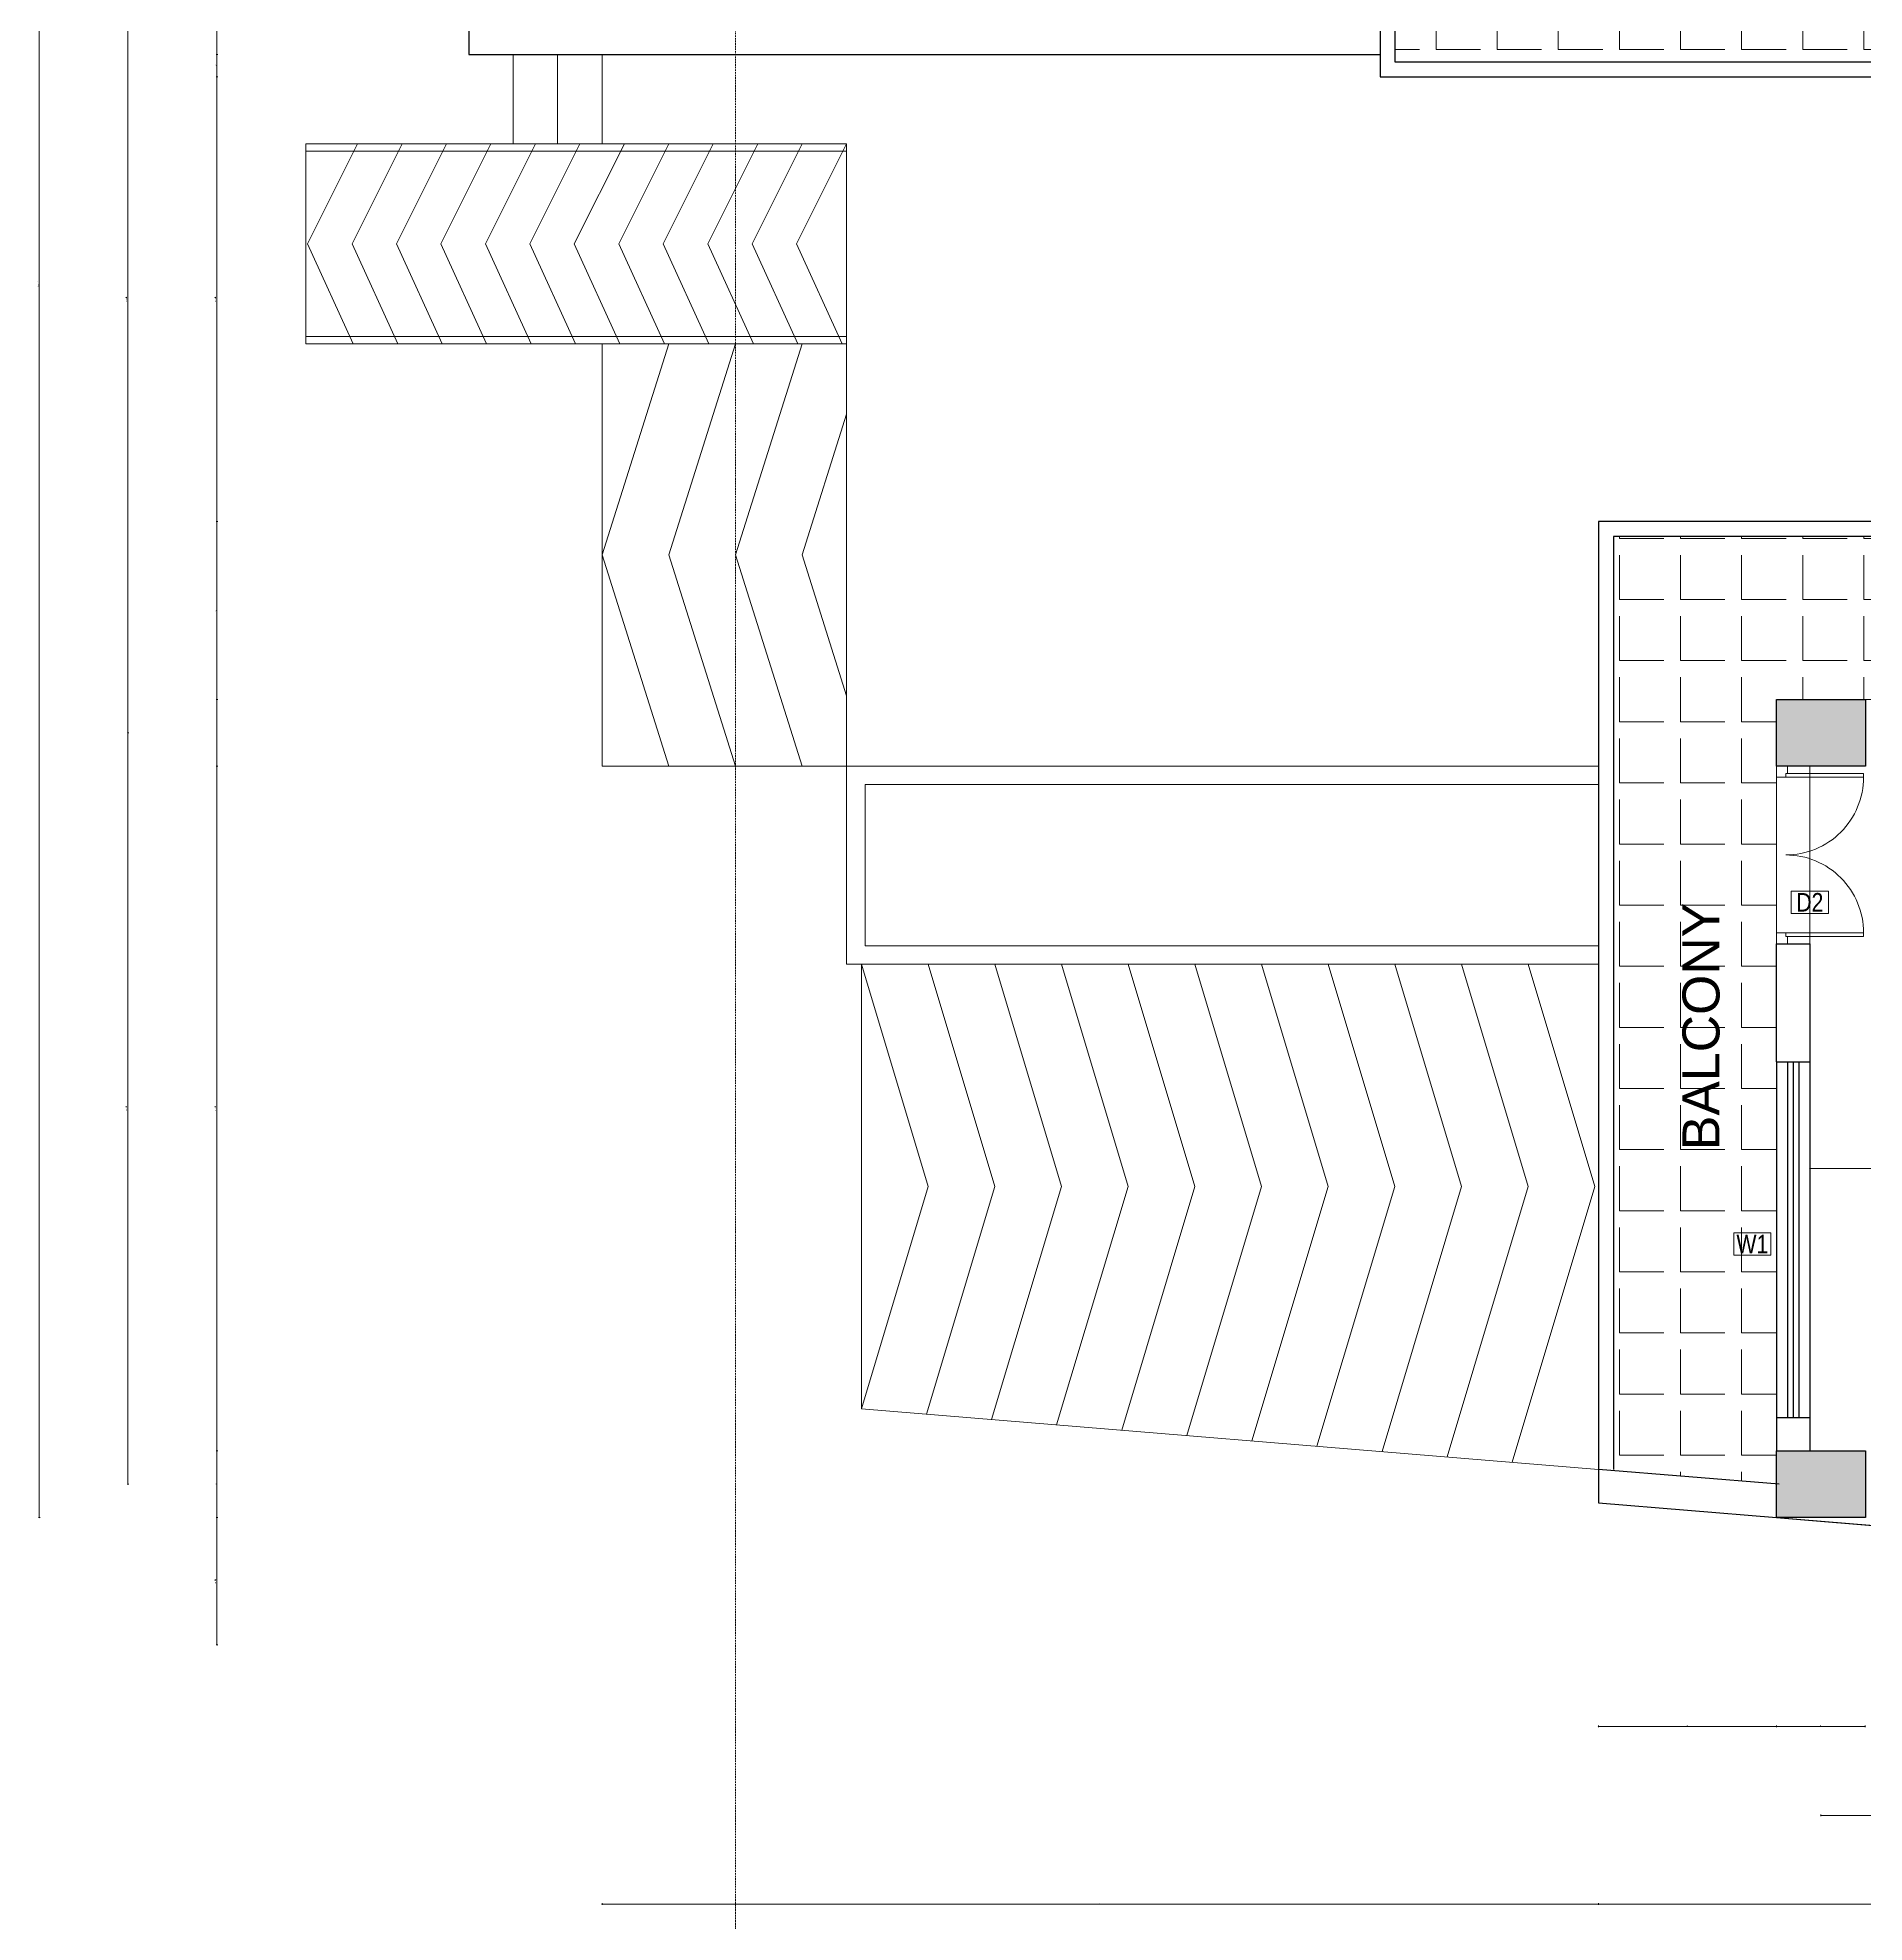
# Model space of a CAD drawing. Header units: inches. Extents: x -301229 to 1083107, y -854236 to 21026.
# Drawn here: x -192064 to -177272, y -483363 to -468100 of the extents above; entities that cross this region are included whole.
import ezdxf

# ---------------------------------------------------------------- set-up
doc = ezdxf.new("R2010")
doc.units = ezdxf.units.IN
doc.header["$MEASUREMENT"] = 0
doc.linetypes.add('ACAD_ISO12W100', pattern=[21, 12, -3, 0, -3, 0, -3])
for name, color, linetype, lineweight in [('dimension', 25, 'Continuous', 20), ('DOOR PLAN', 241, 'Continuous', 25), ('dw', 42, 'Continuous', 20), ('hatch  1', 252, 'Continuous', 0), ('Text', 2, 'Continuous', 20), ('wall', 10, 'Continuous', 30)]:
    doc.layers.add(name, color=color, linetype=linetype, lineweight=lineweight)
doc.layers.add('HATCH', color=7, linetype='Continuous')
doc.styles.add('7 INCH', font='times.ttf', dxfattribs={"height": 7})
doc.dimstyles.new('Copy of Standard', dxfattribs={"dimtxt": 8, "dimasz": 5, "dimexe": 4, "dimexo": 0.0625, "dimgap": 1.5, "dimtad": 1, "dimdec": 1, "dimzin": 0, "dimdsep": 46, "dimlunit": 4, "dimtxsty": 'Standard', "dimblk": 'OBLIQUE', "dimcen": 0.09, "dimclrd": 1, "dimclre": 1, "dimclrt": 3, "dimadec": 0, "dimazin": 0, "dimtfac": 1, "dimtdec": 1, "dimtix": 1, "dimtofl": 0, "dimtmove": 1, "dimatfit": 3, "dimfxl": 8, "dimfxlon": 1, "dimtolj": 1, "dimtzin": 0, "dimlwd": 15, "dimlwe": 15, "dimarcsym": 0})

# ---------------------------------------------------------------- blocks, each defined once
blk = doc.blocks.new('_Oblique')
at = {"color": 0, "linetype": 'ByBlock', "lineweight": -2}
blk.add_line((-0.5, -0.5), (0.5, 0.5), dxfattribs=at)
blk = doc.blocks.new('*D1355')
at = {"layer": 'Defpoints', "color": 0, "transparency": 16777216}
for p in [(-177714, -477259), (-177714, -477259), (-165075, -477259)]:
    blk.add_point(p, dxfattribs=at)
at = {"layer": 'wall', "color": 1, "lineweight": 15, "transparency": 16777216}
for p, q in [((-177714, -477259), (-177714, -477255)), ((-165075, -477259), (-177714, -477259)), ((-165075, -477259), (-165075, -477255))]:
    blk.add_line(p, q, dxfattribs=at)
at = {"layer": 'wall', "color": 1, "lineweight": 15, "transparency": 16777216, "xscale": 5, "yscale": 5, "zscale": 5, "rotation": 180}
blk.add_blockref('_Oblique', (-177714, -477259), dxfattribs=at)
at = {"layer": 'wall', "color": 1, "lineweight": 15, "transparency": 16777216, "xscale": 5, "yscale": 5, "zscale": 5}
blk.add_blockref('_Oblique', (-165075, -477259), dxfattribs=at)
at = {"layer": 'wall', "color": 3, "transparency": 16777216, "insert": (-171394, -477248), "char_height": 8, "attachment_point": 5}
blk.add_mtext('\\A1;1053\'-2{\\H1x;\\S1/2;}"', dxfattribs=at)
blk = doc.blocks.new('door-4')
at = {"layer": 'dw', "lineweight": 5}
for p, q in [((169993.78, -39326.65), (169993.78, -39326.15)), ((169994.28, -39326.65), (169993.78, -39326.65)), ((169994.78, -39326.65), (169994.28, -39326.65)), ((170036.78, -39326.65), (170037.28, -39326.65)), ((170037.28, -39326.65), (170037.78, -39326.65)), ((170037.78, -39326.65), (170037.78, -39326.15))]:
    blk.add_line(p, q, dxfattribs=at)
for points in [[(169994.78, -39305.65), (169993.78, -39305.67), (169993.78, -39326.65), (169994.78, -39326.65), (169994.78, -39305.65)], [(170036.78, -39305.65), (170037.78, -39305.67), (170037.78, -39326.65), (170036.78, -39326.65), (170036.78, -39305.65)], [(169993.78, -39326.15), (169991.78, -39326.15), (169991.78, -39329.15), (169994.78, -39329.15), (169994.78, -39326.65)], [(170037.78, -39326.15), (170039.78, -39326.15), (170039.78, -39329.15), (170036.78, -39329.15), (170036.78, -39326.65)]]:
    blk.add_lwpolyline(points, dxfattribs=at)
for centre, start, end in [((169994.78, -39326.65), 359.9998, 90), ((170036.78, -39326.65), 90, 180.0002)]:
    blk.add_arc(centre, 21, start, end, dxfattribs=at)
blk = doc.blocks.new('*D1310')
at = {"layer": 'Defpoints', "color": 0, "transparency": 16777216}
for p in [(-177624, -480085), (-170424, -480692), (-177624, -482498)]:
    blk.add_point(p, dxfattribs=at)
at = {"layer": 'wall', "color": 1, "lineweight": 15, "transparency": 16777216}
for p, q in [((-177624, -482490), (-177624, -482502)), ((-170424, -482498), (-177624, -482498)), ((-170424, -482490), (-170424, -482502))]:
    blk.add_line(p, q, dxfattribs=at)
at = {"layer": 'wall', "color": 1, "lineweight": 15, "transparency": 16777216, "xscale": 5, "yscale": 5, "zscale": 5, "rotation": 180}
blk.add_blockref('_Oblique', (-177624, -482498), dxfattribs=at)
at = {"layer": 'wall', "color": 1, "lineweight": 15, "transparency": 16777216, "xscale": 5, "yscale": 5, "zscale": 5}
blk.add_blockref('_Oblique', (-170424, -482498), dxfattribs=at)
at = {"layer": 'wall', "color": 3, "transparency": 16777216, "insert": (-174024, -482493), "char_height": 8, "attachment_point": 5}
blk.add_mtext("\\A1;600'", dxfattribs=at)
blk = doc.blocks.new('*D1314')
at = {"layer": 'Defpoints', "color": 0, "transparency": 16777216}
for p in [(-177984, -480085), (-177264, -480085), (-177984, -481778)]:
    blk.add_point(p, dxfattribs=at)
at = {"layer": 'wall', "color": 1, "lineweight": 15, "transparency": 16777216}
for p, q in [((-177984, -481770), (-177984, -481782)), ((-177264, -481778), (-177984, -481778)), ((-177264, -481770), (-177264, -481782))]:
    blk.add_line(p, q, dxfattribs=at)
at = {"layer": 'wall', "color": 1, "lineweight": 15, "transparency": 16777216, "xscale": 5, "yscale": 5, "zscale": 5, "rotation": 180}
blk.add_blockref('_Oblique', (-177984, -481778), dxfattribs=at)
at = {"layer": 'wall', "color": 1, "lineweight": 15, "transparency": 16777216, "xscale": 5, "yscale": 5, "zscale": 5}
blk.add_blockref('_Oblique', (-177264, -481778), dxfattribs=at)
at = {"layer": 'wall', "color": 3, "transparency": 16777216, "insert": (-177624, -481772), "char_height": 8, "attachment_point": 5}
blk.add_mtext("\\A1;60'", dxfattribs=at)
blk = doc.blocks.new('*D1315')
at = {"layer": 'Defpoints', "color": 0, "transparency": 16777216}
for p in [(-179424, -479966), (-177984, -480085), (-179424, -481778)]:
    blk.add_point(p, dxfattribs=at)
at = {"layer": 'wall', "color": 1, "lineweight": 15, "transparency": 16777216}
for p, q in [((-179424, -481770), (-179424, -481782)), ((-177984, -481778), (-179424, -481778)), ((-177984, -481770), (-177984, -481782))]:
    blk.add_line(p, q, dxfattribs=at)
at = {"layer": 'wall', "color": 1, "lineweight": 15, "transparency": 16777216, "xscale": 5, "yscale": 5, "zscale": 5, "rotation": 180}
blk.add_blockref('_Oblique', (-179424, -481778), dxfattribs=at)
at = {"layer": 'wall', "color": 1, "lineweight": 15, "transparency": 16777216, "xscale": 5, "yscale": 5, "zscale": 5}
blk.add_blockref('_Oblique', (-177984, -481778), dxfattribs=at)
at = {"layer": 'wall', "color": 3, "transparency": 16777216, "insert": (-178704, -481772), "char_height": 8, "attachment_point": 5}
blk.add_mtext("\\A1;120'", dxfattribs=at)
blk = doc.blocks.new('*D1327')
at = {"layer": 'Defpoints', "color": 0, "transparency": 16777216}
for p in [(-179424, -481778), (-165424, -481778), (-165424, -483217)]:
    blk.add_point(p, dxfattribs=at)
at = {"layer": 'wall', "color": 1, "lineweight": 15, "transparency": 16777216}
for p, q in [((-179424, -483209), (-179424, -483221)), ((-165424, -483209), (-165424, -483221)), ((-179424, -483217), (-165424, -483217))]:
    blk.add_line(p, q, dxfattribs=at)
at = {"layer": 'wall', "color": 1, "lineweight": 15, "transparency": 16777216, "xscale": 5, "yscale": 5, "zscale": 5, "rotation": 180}
blk.add_blockref('_Oblique', (-179424, -483217), dxfattribs=at)
at = {"layer": 'wall', "color": 1, "lineweight": 15, "transparency": 16777216, "xscale": 5, "yscale": 5, "zscale": 5}
blk.add_blockref('_Oblique', (-165424, -483217), dxfattribs=at)
at = {"layer": 'wall', "color": 3, "transparency": 16777216, "insert": (-172424, -483206), "char_height": 8, "attachment_point": 5}
blk.add_mtext('\\A1;1166\'-7{\\H1x;\\S1/2;}"', dxfattribs=at)
blk = doc.blocks.new('*D1332')
at = {"layer": 'Defpoints', "color": 0, "transparency": 16777216}
for p in [(-187494, -466976), (-190614, -468236), (-188574, -468236)]:
    blk.add_point(p, dxfattribs=at)
at = {"layer": 'wall', "color": 1, "lineweight": 15, "transparency": 16777216}
for p, q in [((-190606, -466976), (-190618, -466976)), ((-190614, -466976), (-190614, -468236)), ((-190606, -468236), (-190618, -468236))]:
    blk.add_line(p, q, dxfattribs=at)
at = {"layer": 'wall', "color": 1, "lineweight": 15, "transparency": 16777216, "xscale": 5, "yscale": 5, "zscale": 5}
for p, rotation in [((-190614, -466976), 90), ((-190614, -468236), 270)]:
    blk.add_blockref('_Oblique', p, dxfattribs=dict(at, rotation=rotation))
at = {"layer": 'wall', "color": 3, "transparency": 16777216, "insert": (-190619, -467606), "char_height": 8, "attachment_point": 5, "rotation": 90}
blk.add_mtext("\\A1;105'", dxfattribs=at)
blk = doc.blocks.new('*D1333')
at = {"layer": 'Defpoints', "color": 0, "transparency": 16777216}
for p in [(-177984, -473459), (-190614, -473999), (-177984, -473999)]:
    blk.add_point(p, dxfattribs=at)
at = {"layer": 'wall', "color": 1, "lineweight": 15, "transparency": 16777216}
for p, q in [((-190606, -473459), (-190618, -473459)), ((-190614, -473459), (-190614, -473999)), ((-190606, -473999), (-190618, -473999))]:
    blk.add_line(p, q, dxfattribs=at)
at = {"layer": 'wall', "color": 1, "lineweight": 15, "transparency": 16777216, "xscale": 5, "yscale": 5, "zscale": 5}
for p, rotation in [((-190614, -473459), 90), ((-190614, -473999), 270)]:
    blk.add_blockref('_Oblique', p, dxfattribs=dict(at, rotation=rotation))
at = {"layer": 'wall', "color": 3, "transparency": 16777216, "insert": (-190619, -473729), "char_height": 8, "attachment_point": 5, "rotation": 90}
blk.add_mtext("\\A1;45'", dxfattribs=at)
blk = doc.blocks.new('*D1334')
at = {"layer": 'Defpoints', "color": 0, "transparency": 16777216}
for p in [(-177984, -473999), (-190614, -479545), (-177984, -479545)]:
    blk.add_point(p, dxfattribs=at)
at = {"layer": 'wall', "color": 1, "lineweight": 15, "transparency": 16777216}
for p, q in [((-190606, -473999), (-190618, -473999)), ((-190614, -473999), (-190614, -479545)), ((-190606, -479545), (-190618, -479545))]:
    blk.add_line(p, q, dxfattribs=at)
at = {"layer": 'wall', "color": 1, "lineweight": 15, "transparency": 16777216, "xscale": 5, "yscale": 5, "zscale": 5}
for p, rotation in [((-190614, -473999), 90), ((-190614, -479545), 270)]:
    blk.add_blockref('_Oblique', p, dxfattribs=dict(at, rotation=rotation))
at = {"layer": 'wall', "color": 3, "transparency": 16777216, "insert": (-190624, -476772), "char_height": 8, "attachment_point": 5, "rotation": 90}
blk.add_mtext('\\A1;462\'-1{\\H1x;\\S1/2;}"', dxfattribs=at)
blk = doc.blocks.new('*D1335')
at = {"layer": 'Defpoints', "color": 0, "transparency": 16777216}
for p in [(-177984, -479545), (-190614, -480085), (-177984, -480085)]:
    blk.add_point(p, dxfattribs=at)
at = {"layer": 'wall', "color": 1, "lineweight": 15, "transparency": 16777216}
for p, q in [((-190606, -479545), (-190618, -479545)), ((-190614, -479545), (-190614, -480085)), ((-190606, -480085), (-190618, -480085))]:
    blk.add_line(p, q, dxfattribs=at)
at = {"layer": 'wall', "color": 1, "lineweight": 15, "transparency": 16777216, "xscale": 5, "yscale": 5, "zscale": 5}
for p, rotation in [((-190614, -479545), 90), ((-190614, -480085), 270)]:
    blk.add_blockref('_Oblique', p, dxfattribs=dict(at, rotation=rotation))
at = {"layer": 'wall', "color": 3, "transparency": 16777216, "insert": (-190619, -479815), "char_height": 8, "attachment_point": 5, "rotation": 90}
blk.add_mtext("\\A1;45'", dxfattribs=at)
blk = doc.blocks.new('*D1336')
at = {"layer": 'Defpoints', "color": 0, "transparency": 16777216}
for p in [(-177984, -480085), (-190614, -481117), (-165434, -481117)]:
    blk.add_point(p, dxfattribs=at)
at = {"layer": 'wall', "color": 1, "lineweight": 15, "transparency": 16777216}
for p, q in [((-190606, -480085), (-190618, -480085)), ((-190614, -480085), (-190614, -481117)), ((-190606, -481117), (-190618, -481117))]:
    blk.add_line(p, q, dxfattribs=at)
at = {"layer": 'wall', "color": 1, "lineweight": 15, "transparency": 16777216, "xscale": 5, "yscale": 5, "zscale": 5}
for p, rotation in [((-190614, -480085), 90), ((-190614, -481117), 270)]:
    blk.add_blockref('_Oblique', p, dxfattribs=dict(at, rotation=rotation))
at = {"layer": 'wall', "color": 3, "transparency": 16777216, "insert": (-190624, -480601), "char_height": 8, "attachment_point": 5, "rotation": 90}
blk.add_mtext('\\A1;86\'-0{\\H1x;\\S1/2;}"', dxfattribs=at)
blk = doc.blocks.new('*D1337')
at = {"layer": 'Defpoints', "color": 0, "transparency": 16777216}
for p in [(-187494, -466706), (-191334, -473729), (-177984, -473729)]:
    blk.add_point(p, dxfattribs=at)
at = {"layer": 'wall', "color": 1, "lineweight": 15, "transparency": 16777216}
for p, q in [((-191326, -466706), (-191338, -466706)), ((-191334, -466706), (-191334, -473729)), ((-191326, -473729), (-191338, -473729))]:
    blk.add_line(p, q, dxfattribs=at)
at = {"layer": 'wall', "color": 1, "lineweight": 15, "transparency": 16777216, "xscale": 5, "yscale": 5, "zscale": 5}
for p, rotation in [((-191334, -466706), 90), ((-191334, -473729), 270)]:
    blk.add_blockref('_Oblique', p, dxfattribs=dict(at, rotation=rotation))
at = {"layer": 'wall', "color": 3, "transparency": 16777216, "insert": (-191344, -470218), "char_height": 8, "attachment_point": 5, "rotation": 90}
blk.add_mtext('\\A1;585\'-2{\\H1x;\\S1/2;}"', dxfattribs=at)
blk = doc.blocks.new('*D1338')
at = {"layer": 'Defpoints', "color": 0, "transparency": 16777216}
for p in [(-177984, -473729), (-191334, -479815), (-177984, -479815)]:
    blk.add_point(p, dxfattribs=at)
at = {"layer": 'wall', "color": 1, "lineweight": 15, "transparency": 16777216}
for p, q in [((-191326, -473729), (-191338, -473729)), ((-191334, -473729), (-191334, -479815)), ((-191326, -479815), (-191338, -479815))]:
    blk.add_line(p, q, dxfattribs=at)
at = {"layer": 'wall', "color": 1, "lineweight": 15, "transparency": 16777216, "xscale": 5, "yscale": 5, "zscale": 5}
for p, rotation in [((-191334, -473729), 90), ((-191334, -479815), 270)]:
    blk.add_blockref('_Oblique', p, dxfattribs=dict(at, rotation=rotation))
at = {"layer": 'wall', "color": 3, "transparency": 16777216, "insert": (-191344, -476772), "char_height": 8, "attachment_point": 5, "rotation": 90}
blk.add_mtext('\\A1;507\'-1{\\H1x;\\S1/2;}"', dxfattribs=at)
blk = doc.blocks.new('*D1353')
at = {"layer": 'Defpoints', "color": 0, "transparency": 16777216}
for p in [(-190614, -460106), (-192053, -480085), (-190614, -480085)]:
    blk.add_point(p, dxfattribs=at)
at = {"layer": 'wall', "color": 1, "lineweight": 15, "transparency": 16777216}
for p, q in [((-192045, -460106), (-192057, -460106)), ((-192053, -460106), (-192053, -480085)), ((-192045, -480085), (-192057, -480085))]:
    blk.add_line(p, q, dxfattribs=at)
at = {"layer": 'wall', "color": 1, "lineweight": 15, "transparency": 16777216, "xscale": 5, "yscale": 5, "zscale": 5}
for p, rotation in [((-192053, -460106), 90), ((-192053, -480085), 270)]:
    blk.add_blockref('_Oblique', p, dxfattribs=dict(at, rotation=rotation))
at = {"layer": 'wall', "color": 3, "transparency": 16777216, "insert": (-192059, -470095), "char_height": 8, "attachment_point": 5, "rotation": 90}
blk.add_mtext('\\A1;1664\'-10"', dxfattribs=at)
blk = doc.blocks.new('*D1368')
at = {"layer": 'Defpoints', "color": 0, "transparency": 16777216}
for p in [(-188574, -468236), (-190614, -468416), (-181194, -468416)]:
    blk.add_point(p, dxfattribs=at)
at = {"layer": 'wall', "color": 1, "lineweight": 15, "transparency": 16777216}
for p, q in [((-190606, -468236), (-190618, -468236)), ((-190614, -468236), (-190614, -468416)), ((-190606, -468416), (-190618, -468416))]:
    blk.add_line(p, q, dxfattribs=at)
at = {"layer": 'wall', "color": 1, "lineweight": 15, "transparency": 16777216, "xscale": 5, "yscale": 5, "zscale": 5}
for p, rotation in [((-190614, -468236), 90), ((-190614, -468416), 270)]:
    blk.add_blockref('_Oblique', p, dxfattribs=dict(at, rotation=rotation))
at = {"layer": 'wall', "color": 3, "transparency": 16777216, "insert": (-190619, -468326), "char_height": 8, "attachment_point": 5, "rotation": 90}
blk.add_mtext("\\A1;15'", dxfattribs=at)
blk = doc.blocks.new('*D1369')
at = {"layer": 'Defpoints', "color": 0, "transparency": 16777216}
for p in [(-181194, -468416), (-190614, -472019), (-179424, -472019)]:
    blk.add_point(p, dxfattribs=at)
at = {"layer": 'wall', "color": 1, "lineweight": 15, "transparency": 16777216}
for p, q in [((-190606, -468416), (-190618, -468416)), ((-190614, -468416), (-190614, -472019)), ((-190606, -472019), (-190618, -472019))]:
    blk.add_line(p, q, dxfattribs=at)
at = {"layer": 'wall', "color": 1, "lineweight": 15, "transparency": 16777216, "xscale": 5, "yscale": 5, "zscale": 5}
for p, rotation in [((-190614, -468416), 90), ((-190614, -472019), 270)]:
    blk.add_blockref('_Oblique', p, dxfattribs=dict(at, rotation=rotation))
at = {"layer": 'wall', "color": 3, "transparency": 16777216, "insert": (-190624, -470218), "char_height": 8, "attachment_point": 5, "rotation": 90}
blk.add_mtext('\\A1;300\'-2{\\H1x;\\S1/2;}"', dxfattribs=at)
blk = doc.blocks.new('*D1370')
at = {"layer": 'Defpoints', "color": 0, "transparency": 16777216}
for p in [(-179424, -472019), (-190614, -473459), (-177984, -473459)]:
    blk.add_point(p, dxfattribs=at)
at = {"layer": 'wall', "color": 1, "lineweight": 15, "transparency": 16777216}
for p, q in [((-190606, -472019), (-190618, -472019)), ((-190614, -472019), (-190614, -473459)), ((-190606, -473459), (-190618, -473459))]:
    blk.add_line(p, q, dxfattribs=at)
at = {"layer": 'wall', "color": 1, "lineweight": 15, "transparency": 16777216, "xscale": 5, "yscale": 5, "zscale": 5}
for p, rotation in [((-190614, -472019), 90), ((-190614, -473459), 270)]:
    blk.add_blockref('_Oblique', p, dxfattribs=dict(at, rotation=rotation))
at = {"layer": 'wall', "color": 3, "transparency": 16777216, "insert": (-190619, -472739), "char_height": 8, "attachment_point": 5, "rotation": 90}
blk.add_mtext("\\A1;120'", dxfattribs=at)
blk = doc.blocks.new('*D1354')
at = {"layer": 'Defpoints', "color": 0, "transparency": 16777216}
for p in [(-187494, -466976), (-179424, -481778), (-187494, -483217)]:
    blk.add_point(p, dxfattribs=at)
at = {"layer": 'wall', "color": 1, "lineweight": 15, "transparency": 16777216}
for p, q in [((-187494, -483209), (-187494, -483221)), ((-179424, -483209), (-179424, -483221)), ((-179424, -483217), (-187494, -483217))]:
    blk.add_line(p, q, dxfattribs=at)
at = {"layer": 'wall', "color": 1, "lineweight": 15, "transparency": 16777216, "xscale": 5, "yscale": 5, "zscale": 5, "rotation": 180}
blk.add_blockref('_Oblique', (-187494, -483217), dxfattribs=at)
at = {"layer": 'wall', "color": 1, "lineweight": 15, "transparency": 16777216, "xscale": 5, "yscale": 5, "zscale": 5}
blk.add_blockref('_Oblique', (-179424, -483217), dxfattribs=at)
at = {"layer": 'wall', "color": 3, "transparency": 16777216, "insert": (-183459, -483212), "char_height": 8, "attachment_point": 5}
blk.add_mtext('\\A1;672\'-6"', dxfattribs=at)

msp = doc.modelspace()

# ---------------------------------------------------------------- hatches: boundary and pattern name
at = {"layer": 'HATCH', "lineweight": 9}
h = msp.add_hatch(dxfattribs=at)
h.set_pattern_fill('ANGLE', color=256, scale=1800, style=0)
h.set_pattern_definition([(0, (-5779685.74, 745544.5), (0, 495), [360, -135]), (90, (-5779685.74, 745544.5), (-495, 3e-14), [360, -135])])
h.paths.add_polyline_path([(-181073.54, -466976.42), (-181073.54, -468296.42), (-172103.54, -468296.42), (-172103.54, -472138.84), (-179303.54, -472138.84), (-179303.54, -479705.06), (-177983.54, -479813.63), (-177983.54, -475438.84), (-177983.55, -475438.84), (-177983.55, -475348.84), (-177983.54, -473458.84), (-170783.54, -473458.84), (-170783.54, -466976.42)])
at = {"layer": 'wall'}
for points in [[(-177263.54, -473998.84), (-177263.54, -473458.84), (-177983.54, -473458.84), (-177983.54, -473998.84)], [(-177263.54, -480084.55), (-177263.54, -479544.55), (-177983.54, -479544.55), (-177983.54, -480084.55)]]:
    msp.add_hatch(color=2, dxfattribs=at).paths.add_polyline_path(points)

# ---------------------------------------------------------------- linework, layer by layer
at = {"layer": 'dimension', "linetype": 'ACAD_ISO12W100'}
msp.add_line((-186413.54, -456506.42), (-186413.54, -484044.55), dxfattribs=at)
at = {"layer": 'dimension'}
for points in [[(-177863.54, -475012.16), (-177563.54, -475012.16), (-177563.54, -475192.16), (-177863.54, -475192.16), (-177863.54, -475012.16)], [(-178328.72, -477780.14), (-178028.72, -477780.14), (-178028.72, -477960.14), (-178328.72, -477960.14), (-178328.72, -477780.14)]]:
    msp.add_lwpolyline(points, dxfattribs=at)
at = {"layer": 'DOOR PLAN'}
for p, q in [((-177983.54, -476394.55), (-177983.54, -479274.55)), ((-177893.54, -476394.55), (-177893.54, -479274.55)), ((-177848.54, -476394.55), (-177848.54, -479274.55)), ((-177803.54, -476394.55), (-177803.54, -479274.55)), ((-177713.54, -476394.55), (-177713.54, -479274.55))]:
    msp.add_line(p, q, dxfattribs=at)
for points in [[(-187493.54, -460106.42), (-188573.54, -460106.42), (-188573.54, -468236.42), (-181193.54, -468236.42)], [(-181193.54, -466976.42), (-181193.54, -468416.42), (-172223.54, -468416.42), (-172223.54, -472018.84), (-179423.54, -472018.84), (-179423.54, -479695.19)], [(-181073.54, -466976.42), (-181073.54, -468296.42), (-172103.54, -468296.42), (-172103.54, -472138.84), (-179303.54, -472138.84), (-179303.54, -479695.19)]]:
    msp.add_lwpolyline(points, dxfattribs=at)
at = {"layer": 'hatch  1'}
for p, q in [((-187493.54, -468236.42), (-187493.54, -468958.84)), ((-185513.54, -468958.84), (-189893.54, -468958.84)), ((-189893.54, -468958.84), (-189893.54, -470578.84)), ((-185513.54, -469018.84), (-189893.54, -469018.84)), ((-185513.54, -468958.84), (-185513.54, -470578.84)), ((-185513.54, -470518.84), (-189893.54, -470518.84)), ((-185513.54, -470578.84), (-189893.54, -470578.84)), ((-187493.54, -470578.84), (-187493.54, -473998.84)), ((-185513.54, -470578.84), (-185513.54, -473998.84)), ((-185513.54, -473998.84), (-187493.54, -473998.84)), ((-185393.54, -479204.13), (-185393.54, -475604.13)), ((-185393.54, -475604.13), (-179423.54, -475604.13)), ((-185393.54, -479204.13), (-179423.54, -479695.19))]:
    msp.add_line(p, q, dxfattribs=at)
for points in [[(-188213.54, -468236.42), (-188213.54, -468958.84), (-187493.54, -468958.84)], [(-187853.54, -468236.42), (-187853.54, -468958.84), (-187493.54, -468958.84)], [(-189473.54, -468958.84), (-189878.54, -469768.84), (-189508.76, -470578.84)], [(-189113.54, -468958.84), (-189518.54, -469768.84), (-189148.76, -470578.84)], [(-188753.54, -468958.84), (-189158.54, -469768.84), (-188788.76, -470578.84)], [(-188393.54, -468958.84), (-188798.54, -469768.84), (-188428.76, -470578.84)], [(-188033.54, -468958.84), (-188438.54, -469768.84), (-188068.76, -470578.84)], [(-187673.54, -468958.84), (-188078.54, -469768.84), (-187708.76, -470578.84)], [(-187313.54, -468958.84), (-187718.54, -469768.84), (-187348.76, -470578.84)], [(-186953.54, -468958.84), (-187358.54, -469768.84), (-186988.76, -470578.84)], [(-186593.54, -468958.84), (-186998.54, -469768.84), (-186628.76, -470578.84)], [(-186233.54, -468958.84), (-186638.54, -469768.84), (-186268.76, -470578.84)], [(-185873.54, -468958.84), (-186278.54, -469768.84), (-185908.76, -470578.84)], [(-185513.54, -468958.84), (-185918.54, -469768.84), (-185548.76, -470578.84)], [(-186953.54, -470578.84), (-187493.54, -472288.84), (-186953.54, -473998.84)], [(-186413.54, -470578.84), (-186953.54, -472288.84), (-186413.54, -473998.84)], [(-185873.54, -470578.84), (-186413.54, -472288.84), (-185873.54, -473998.84)], [(-185513.54, -471148.84), (-185873.54, -472288.84), (-185513.54, -473428.84)], [(-179423.54, -473998.84), (-185513.54, -473998.84), (-185513.54, -475604.13), (-179423.54, -475604.13)], [(-179423.54, -474148.84), (-185363.54, -474148.84), (-185363.54, -475454.13), (-179423.54, -475454.13)], [(-185393.54, -475604.13), (-184853.54, -477404.13), (-185393.54, -479204.13)], [(-184853.54, -475604.13), (-184313.54, -477404.13), (-184866.55, -479247.48)], [(-184313.54, -475604.13), (-183773.54, -477404.13), (-184339.55, -479290.82)], [(-183773.54, -475604.13), (-183233.54, -477404.13), (-183812.56, -479334.17)], [(-183233.54, -475604.13), (-182693.54, -477404.13), (-183285.56, -479377.52)], [(-182693.54, -475604.13), (-182153.54, -477404.13), (-182758.56, -479420.87)], [(-182153.54, -475604.13), (-181613.54, -477404.13), (-182231.57, -479464.22)], [(-181613.54, -475604.13), (-181073.54, -477404.13), (-181704.57, -479507.56)], [(-181073.54, -475604.13), (-180533.54, -477404.13), (-181177.58, -479550.91)], [(-180533.54, -475604.13), (-179993.54, -477404.13), (-180650.58, -479594.26)], [(-179993.54, -475604.13), (-179453.54, -477404.13), (-180123.59, -479637.61)]]:
    msp.add_lwpolyline(points, dxfattribs=at)
at = {"layer": 'wall'}
for p, q in [((-177983.54, -476394.55), (-177983.54, -475438.84)), ((-177983.54, -475438.84), (-177713.54, -475438.84)), ((-177713.54, -475438.84), (-177713.54, -476394.55)), ((-177983.54, -476394.55), (-177713.54, -476394.55)), ((-177983.54, -479274.55), (-177983.54, -479544.55)), ((-177983.54, -479274.55), (-177713.54, -479274.55)), ((-177713.54, -479274.55), (-177713.54, -479544.55)), ((-177983.54, -480084.55), (-165433.52, -481116.84))]:
    msp.add_line(p, q, dxfattribs=at)
at = {"layer": 'wall', "color": 5, "lineweight": 0}
msp.add_lwpolyline([(-187493.54, -460106.42), (-187493.54, -466976.42), (-170783.54, -466976.42), (-170783.54, -473458.84), (-177983.54, -473458.84), (-177983.54, -480084.55), (-165433.52, -481116.84), (-163789.56, -471080.36), (-165203.54, -460106.42), (-187493.54, -460106.42)], dxfattribs=at)
at = {"layer": 'wall'}
for points in [[(-177983.54, -473458.84), (-177263.54, -473458.84), (-177263.54, -473998.84), (-177983.54, -473998.84), (-177983.54, -473458.84)], [(-177983.54, -479544.55), (-177263.54, -479544.55), (-177263.54, -480084.55), (-177983.54, -480084.55), (-177983.54, -479544.55)], [(-177961.41, -479815.46), (-179423.54, -479695.19), (-179423.54, -479966.1), (-177983.54, -480084.55)]]:
    msp.add_lwpolyline(points, dxfattribs=at)
at = {"layer": 'wall', "color": 6, "lineweight": 0}
msp.add_lwpolyline([(-177263.54, -473998.84), (-177713.54, -473998.84), (-177713.54, -479544.55), (-177263.54, -479544.55)], dxfattribs=at)

# ---------------------------------------------------------------- block references
at = {"layer": 'wall', "xscale": 30, "yscale": 30, "zscale": 30, "rotation": 270}
msp.add_blockref('door-4', (1001890.88, 4625754.59), dxfattribs=at)

# ---------------------------------------------------------------- texts
at = {"layer": 'Text', "insert": (-178744.98, -476107.84), "char_height": 300, "width": 3607.4692, "attachment_point": 2, "rotation": 90, "style": '7 INCH'}
msp.add_mtext('{\\fArial|b0|i0|c0|p34;BALCONY}', dxfattribs=at)
at = {"layer": 'Text', "char_height": 150, "width": 300, "attachment_point": 5, "style": '7 INCH'}
for s, insert in [('{\\fArial Narrow|b0|i0|c0|p34;D2}', (-177713.54, -475102.16)), ('{\\fArial Narrow|b0|i0|c0|p34;W1}', (-178178.72, -477870.14))]:
    msp.add_mtext(s, dxfattribs=dict(at, insert=insert))

# ---------------------------------------------------------------- dimensions: what is measured, and where the dimension line sits
at = {"layer": 'wall'}
for base, p1, p2, picture, middle in [((-192053.4, -480084.55), (-190613.54, -460106.42), (-190613.54, -480084.55), '*D1353', (-192058.9, -470095.48)), ((-191333.54, -473728.84), (-187493.54, -466706.42), (-177983.54, -473728.84), '*D1337', (-191344.37, -470217.63)), ((-190613.54, -468236.42), (-187493.54, -466976.42), (-188573.54, -468236.42), '*D1332', (-190619.04, -467606.42)), ((-190613.54, -468416.42), (-188573.54, -468236.42), (-181193.54, -468416.42), '*D1368', (-190619.04, -468326.42)), ((-190613.54, -472018.84), (-181193.54, -468416.42), (-179423.54, -472018.84), '*D1369', (-190624.37, -470217.63)), ((-190613.54, -473458.84), (-179423.54, -472018.84), (-177983.54, -473458.84), '*D1370', (-190619.04, -472738.84)), ((-190613.54, -473998.84), (-177983.54, -473458.84), (-177983.54, -473998.84), '*D1333', (-190619.04, -473728.84)), ((-191333.54, -479814.55), (-177983.54, -473728.84), (-177983.54, -479814.55), '*D1338', (-191344.37, -476771.7)), ((-190613.54, -479544.55), (-177983.54, -473998.84), (-177983.54, -479544.55), '*D1334', (-190624.37, -476771.7)), ((-190613.54, -480084.55), (-177983.54, -479544.55), (-177983.54, -480084.55), '*D1335', (-190619.04, -479814.55)), ((-190613.54, -481116.84), (-177983.54, -480084.55), (-165433.51, -481116.84), '*D1336', (-190624.37, -480600.69))]:
    dim = msp.add_linear_dim(base=base, p1=p1, p2=p2, angle=90, dimstyle='Copy of Standard', dxfattribs=at)
    dim.commit()
    dim.dimension.update_dxf_attribs({"geometry": picture, "text_midpoint": middle})
for base, p1, p2, picture, middle in [((-187493.54, -483217.07), (-179423.54, -481777.61), (-187493.54, -466976.42), '*D1354', (-183458.54, -483211.57)), ((-177713.54, -477258.63), (-165075.15, -477258.63), (-177713.54, -477258.63), '*D1355', (-171394.34, -477247.79)), ((-179423.54, -481777.61), (-177983.54, -480084.55), (-179423.54, -479966.1), '*D1315', (-178703.54, -481772.11)), ((-177983.54, -481777.61), (-177263.54, -480084.55), (-177983.54, -480084.55), '*D1314', (-177623.54, -481772.11)), ((-177623.54, -482498.41), (-170423.54, -480691.58), (-177623.54, -480084.55), '*D1310', (-174023.54, -482492.91)), ((-165423.94, -483217.07), (-179423.54, -481777.61), (-165423.94, -481777.61), '*D1327', (-172423.74, -483206.23))]:
    dim = msp.add_linear_dim(base=base, p1=p1, p2=p2, dimstyle='Copy of Standard', dxfattribs=at)
    dim.commit()
    dim.dimension.update_dxf_attribs({"geometry": picture, "text_midpoint": middle})

doc.saveas('drawing.dxf')
